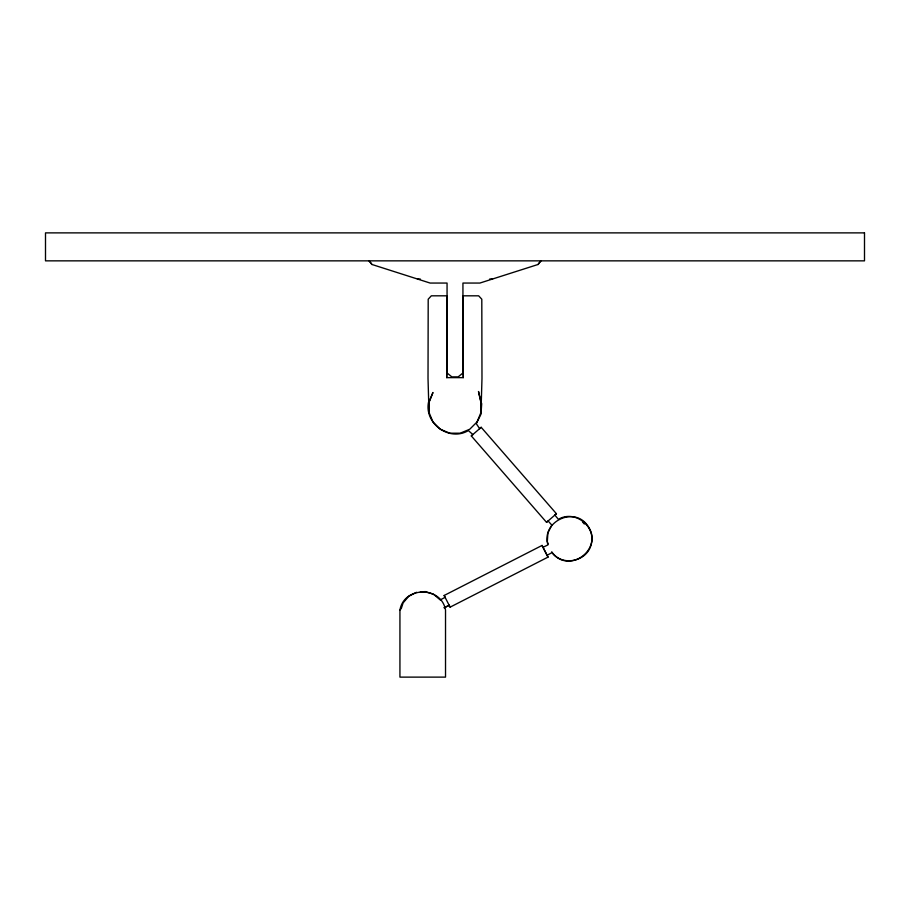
<?xml version="1.0" encoding="UTF-8"?>
<svg xmlns="http://www.w3.org/2000/svg" width="910" height="910" viewBox="0 0 910 910"><rect width="100%" height="100%" fill="white"/><g stroke="black" fill="none" stroke-linecap="round" stroke-linejoin="round"><path stroke-width="1.36" d="M446.73 377.639L446.73 295.818L431.329 295.818L428.2 299.219L428.018 378.446L428.997 412.378L432.955 421.933L440.269 429.247L449.824 433.205L460.176 433.205L469.731 429.247L477.045 421.933L481.003 412.378L481.982 378.446L481.799 299.219L478.671 295.818L463.27 295.818L463.27 377.639L446.73 377.639L446.73 372.099M429.065 408.499L428.997 412.378L428.997 402.038L432.955 392.483L429.167 402.027M429.031 400.15C422.547 422.172 448.687 442.374 468.366 430.566L472.893 434.582L471.3 435.913L546.535 522.329L556.419 513.729L481.185 427.313L471.3 435.913M401.185 608.847L403.096 602.909L408.772 596.255L416.552 592.285M538.049 264.48L540.824 260.851L538.049 264.48L479.888 283.055L462.94 283.055L462.917 372.998L458.117 376.911L451.883 376.911L447.083 372.998L447.06 283.055L430.111 283.055L371.951 264.48L369.176 260.851L371.951 264.48M481.185 427.313L479.65 428.701L476.294 423.673L480.969 414.266L481.697 403.79L480.867 401.299M546.535 522.329L548.07 520.941L551.813 525.07L547.911 532.885L547.308 541.609L548.104 543.975M556.419 513.729L554.827 515.06L558.399 519.326C574.779 509.498 596.516 526.31 591.136 544.635C586.882 561.925 561.47 566.941 551.733 551.767M548.025 557.113L547.047 555.282L551.961 552.654C569.978 575.268 604.934 547.649 587.087 524.877C573.084 506.04 540.915 522.476 547.979 544.874L542.974 547.308L542.064 545.443L444.148 595.481L450.109 607.152L548.025 557.113L542.064 545.443M449.21 605.286L444.194 607.721L449.21 605.286L450.109 607.152M420.284 591.978L425.254 591.58L433.57 594.276L440.224 599.94L445.126 597.313L444.148 595.481M417.428 279.006L420.261 279.006M489.739 279.006L492.572 279.006M582.525 521.942L584.345 524.024M542.974 547.308L547.047 555.282M480.833 402.027L478.501 391.505L481.003 402.038L481.003 412.378L480.935 408.499M463.27 372.099L463.27 377.639M399.934 610.053L399.934 677.12L445.525 677.12L445.525 610.053C441.475 586.029 403.983 586.029 399.934 610.053M864.5 232.88L45.5 232.88L45.5 260.851L864.5 260.851L864.5 232.88"/></g></svg>
